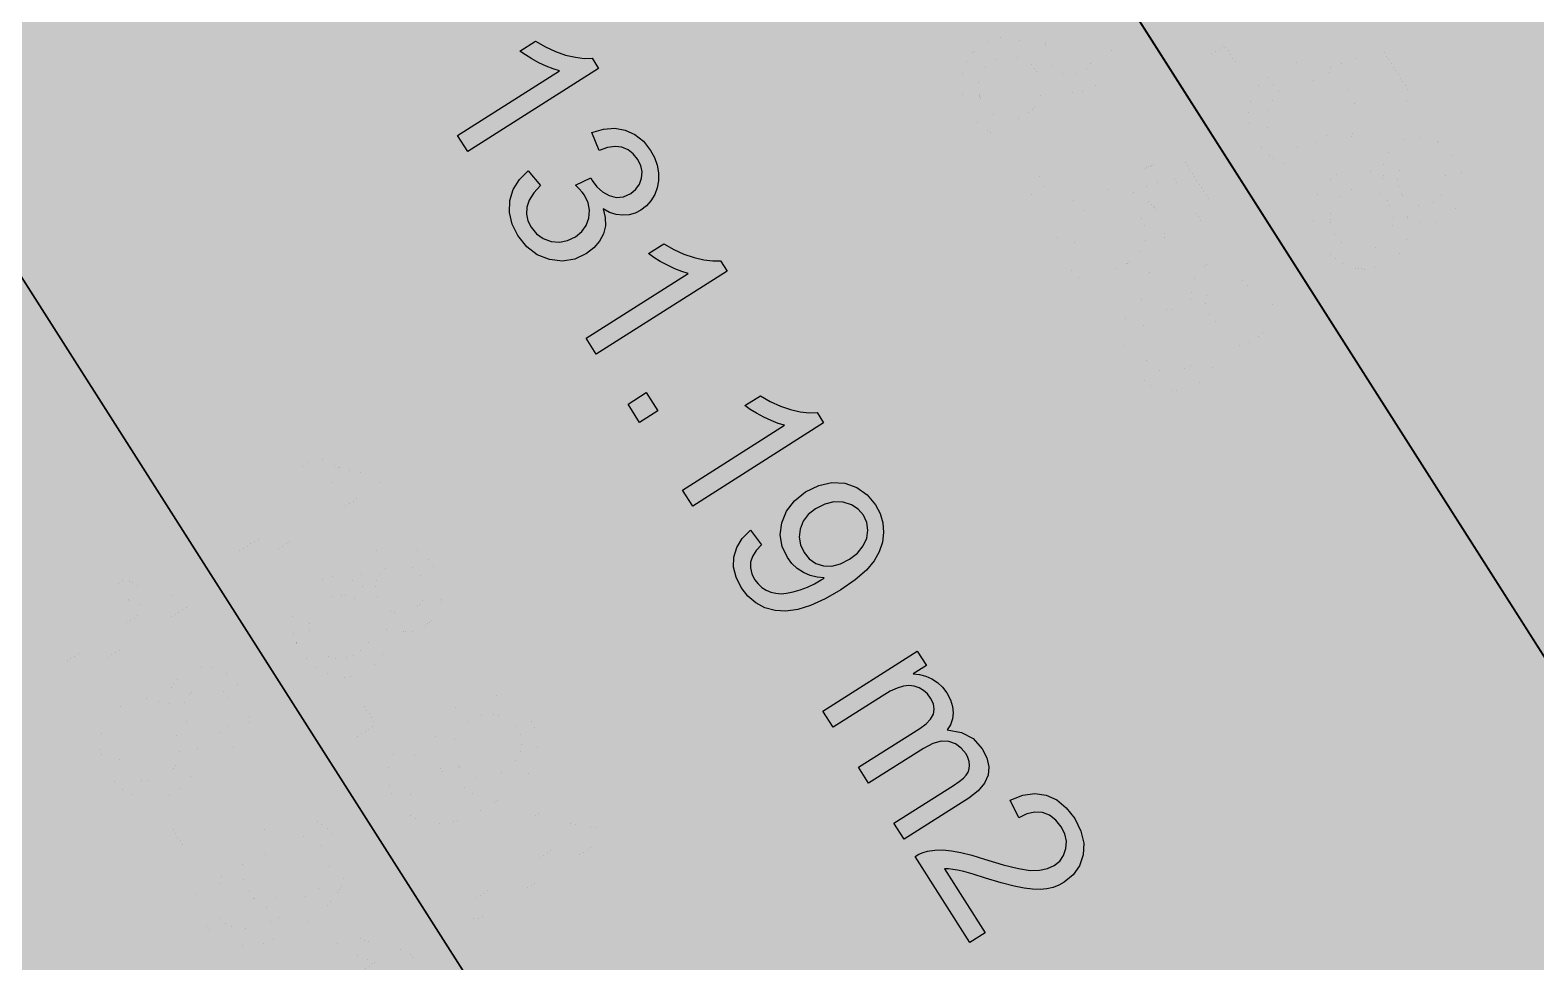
# Model space of a CAD drawing. Extents: x -5280327 to 29700, y -3925683 to 5564800.
# Drawn here: x 19297.6 to 19679.6, y 4266.9 to 4503.2 of the extents above; entities that cross this region are included whole.
import ezdxf

# ---------------------------------------------------------------- set-up
doc = ezdxf.new("R2010")
doc.units = 0
doc.linetypes.add('6', pattern=[2640.874023, 1320.437012, -1320.437012])
doc.layers.get('0').update_dxf_attribs({"linetype": 'CONTINUOUS'})
doc.layers.add('31_PREDIOS_TOTAL', color=7, linetype='CONTINUOUS')
doc.layers.add('LOTES', color=7, linetype='CONTINUOUS')

msp = doc.modelspace()

# ---------------------------------------------------------------- linework, layer by layer
at = {"color": 7, "linetype": '6', "const_width": 10343.08}
msp.add_lwpolyline([(0, 29405.62), (24528.32, 0)], dxfattribs=at)
msp.add_lwpolyline([(0, 29405.62), (24528.32, 0)], dxfattribs=at)
at = {"layer": '31_PREDIOS_TOTAL', "color": 7, "const_width": 0.00153}
for points in [[(19551.65, 4498.56), (19551.65, 4498.56), (19551.38, 4500.55), (19551.46, 4502.35), (19551.91, 4503.98)], [(19569.79, 4503.75), (19571.23, 4500.87), (19571.87, 4498.02), (19571.71, 4495.18), (19571.71, 4495.18), (19570.85, 4492.58), (19569.37, 4490.4), (19567.28, 4488.65), (19567.28, 4488.65), (19565.72, 4487.85), (19564.13, 4487.4), (19562.51, 4487.31), (19562.51, 4487.31), (19560.86, 4487.59), (19559.21, 4488.25), (19557.55, 4489.3), (19557.55, 4489.3), (19557.94, 4486.93), (19557.86, 4484.7), (19557.3, 4482.63), (19557.3, 4482.63), (19556.29, 4480.75), (19554.87, 4479.1), (19553.04, 4477.69), (19553.04, 4477.69), (19550.15, 4476.32), (19547.14, 4475.8), (19544.01, 4476.15), (19544.01, 4476.15), (19541, 4477.34), (19538.36, 4479.35), (19536.1, 4482.2), (19536.1, 4482.2), (19534.48, 4485.45), (19533.77, 4488.7), (19533.97, 4491.93), (19533.97, 4491.93), (19535, 4494.93), (19536.78, 4497.46), (19539.29, 4499.53), (19539.29, 4499.53), (19541.44, 4500.64), (19543.58, 4501.24), (19545.73, 4501.33), (19545.73, 4501.33), (19547.81, 4500.91), (19549.79, 4499.99), (19551.65, 4498.56)], [(19558.01, 4503.75), (19556.65, 4502.65), (19555.69, 4501.33), (19555.14, 4499.8), (19555.14, 4499.8), (19555.02, 4498.17), (19555.35, 4496.55), (19556.15, 4494.93), (19556.15, 4494.93), (19557.25, 4493.57), (19558.56, 4492.6), (19560.07, 4492.03), (19560.07, 4492.03), (19561.66, 4491.87), (19563.18, 4492.14), (19564.64, 4492.83), (19564.64, 4492.83), (19565.94, 4493.9), (19566.87, 4495.21), (19567.41, 4496.77), (19567.41, 4496.77), (19567.55, 4498.42), (19567.24, 4500.02), (19566.49, 4501.58), (19566.49, 4501.58), (19565.39, 4502.93), (19564.08, 4503.9)], [(19611.45, 4491.32), (19614.52, 4487.29), (19614.52, 4487.29), (19612.91, 4485.62), (19611.82, 4483.9), (19611.24, 4482.11), (19611.24, 4482.11), (19611.16, 4480.33), (19611.52, 4478.61), (19612.33, 4476.96), (19612.33, 4476.96), (19613.75, 4475.26), (19615.54, 4474.08), (19617.69, 4473.4), (19617.69, 4473.4), (19620.04, 4473.32), (19622.42, 4473.88), (19624.84, 4475.11), (19624.84, 4475.11), (19626.85, 4476.69), (19628.27, 4478.51), (19629.08, 4480.54), (19629.08, 4480.54), (19629.28, 4482.69), (19628.86, 4484.81), (19627.83, 4486.92), (19627.83, 4486.92), (19626.93, 4488.13), (19625.88, 4489.12), (19624.69, 4489.9), (19624.69, 4489.9), (19623.41, 4490.46), (19622.12, 4490.79), (19620.8, 4490.9), (19618.87, 4495.03), (19637.88, 4502.63), (19648.34, 4486.2), (19644.46, 4483.74), (19636.07, 4496.92), (19626.06, 4493.05), (19626.06, 4493.05), (19628.49, 4491.76), (19630.51, 4490.12), (19632.1, 4488.12), (19632.1, 4488.12), (19633.51, 4485.18), (19634.06, 4482.11), (19633.76, 4478.91), (19633.76, 4478.91), (19632.62, 4475.87), (19630.68, 4473.24), (19627.94, 4471.03), (19627.94, 4471.03), (19624.9, 4469.51), (19621.76, 4468.73), (19618.53, 4468.71), (19618.53, 4468.71), (19614.78, 4469.67), (19611.61, 4471.71), (19608.99, 4474.83), (19608.99, 4474.83), (19607.48, 4477.83), (19606.75, 4480.82), (19606.83, 4483.8), (19606.83, 4483.8), (19607.66, 4486.61), (19609.2, 4489.12), (19611.45, 4491.32)], [(19541.92, 4495.34), (19540.83, 4494.52), (19539.89, 4493.54), (19539.09, 4492.38), (19539.09, 4492.38), (19538.49, 4491.11), (19538.17, 4489.76), (19538.13, 4488.34), (19538.13, 4488.34), (19538.34, 4486.91), (19538.79, 4485.56), (19539.47, 4484.28), (19539.47, 4484.28), (19540.84, 4482.58), (19542.48, 4481.38), (19544.39, 4480.67), (19544.39, 4480.67), (19546.42, 4480.48), (19548.41, 4480.86), (19550.35, 4481.8), (19550.35, 4481.8), (19552.05, 4483.19), (19553.26, 4484.87), (19553.96, 4486.84), (19553.96, 4486.84), (19554.12, 4488.92), (19553.73, 4490.96), (19552.77, 4492.94), (19552.77, 4492.94), (19551.41, 4494.6), (19549.77, 4495.78), (19547.85, 4496.47), (19547.85, 4496.47), (19545.82, 4496.65), (19543.84, 4496.27), (19541.92, 4495.34)], [(19596.08, 4496.35), (19600.7, 4499.29), (19603.64, 4494.67), (19599.02, 4491.73), (19596.08, 4496.35)], [(19641.03, 4465.3), (19641.03, 4465.3), (19640.75, 4467.29), (19640.84, 4469.09), (19641.28, 4470.72), (19641.28, 4470.72), (19642.07, 4472.17), (19643.18, 4473.45), (19644.61, 4474.55), (19644.61, 4474.55), (19647.07, 4475.71), (19649.64, 4476.14), (19652.32, 4475.82), (19652.32, 4475.82), (19654.91, 4474.77), (19657.19, 4472.99), (19659.17, 4470.49), (19659.17, 4470.49), (19660.61, 4467.61), (19661.25, 4464.76), (19661.09, 4461.92), (19661.09, 4461.92), (19660.23, 4459.32), (19658.75, 4457.14), (19656.65, 4455.39), (19656.65, 4455.39), (19655.1, 4454.59), (19653.51, 4454.15), (19651.88, 4454.05), (19651.88, 4454.05), (19650.24, 4454.33), (19648.58, 4454.99), (19646.93, 4456.04), (19646.93, 4456.04), (19647.32, 4453.67), (19647.24, 4451.44), (19646.68, 4449.37), (19646.68, 4449.37), (19645.67, 4447.49), (19644.25, 4445.84), (19642.41, 4444.43), (19642.41, 4444.43), (19639.53, 4443.06), (19636.52, 4442.54), (19633.38, 4442.89), (19633.38, 4442.89), (19630.38, 4444.08), (19627.74, 4446.09), (19625.48, 4448.94), (19625.48, 4448.94), (19623.86, 4452.19), (19623.15, 4455.44), (19623.35, 4458.67), (19623.35, 4458.67), (19624.38, 4461.67), (19626.15, 4464.2), (19628.67, 4466.27), (19628.67, 4466.27), (19630.81, 4467.38), (19632.96, 4467.98), (19635.1, 4468.07), (19635.1, 4468.07), (19637.19, 4467.65), (19639.17, 4466.73), (19641.03, 4465.3)], [(19562.92, 4460.42), (19566, 4456.39), (19566, 4456.39), (19564.39, 4454.72), (19563.29, 4453), (19562.72, 4451.21), (19562.72, 4451.21), (19562.63, 4449.43), (19562.99, 4447.71), (19563.8, 4446.06), (19563.8, 4446.06), (19565.23, 4444.36), (19567.02, 4443.18), (19569.17, 4442.51), (19569.17, 4442.51), (19571.52, 4442.42), (19573.9, 4442.99), (19576.32, 4444.21), (19576.32, 4444.21), (19578.33, 4445.8), (19579.74, 4447.61), (19580.55, 4449.65), (19580.55, 4449.65), (19580.75, 4451.79), (19580.34, 4453.92), (19579.31, 4456.03), (19579.31, 4456.03), (19578.4, 4457.23), (19577.36, 4458.22), (19576.16, 4459), (19576.16, 4459), (19574.89, 4459.56), (19573.59, 4459.89), (19572.28, 4460.01), (19570.35, 4464.13), (19589.35, 4471.74), (19599.81, 4455.31), (19595.94, 4452.84), (19587.54, 4466.02), (19577.53, 4462.15), (19577.53, 4462.15), (19579.97, 4460.87), (19581.98, 4459.23), (19583.58, 4457.23), (19583.58, 4457.23), (19584.99, 4454.28), (19585.54, 4451.21), (19585.23, 4448.02), (19585.23, 4448.02), (19584.1, 4444.97), (19582.16, 4442.34), (19579.42, 4440.13), (19579.42, 4440.13), (19576.38, 4438.61), (19573.24, 4437.83), (19570, 4437.81), (19570, 4437.81), (19566.26, 4438.77), (19563.08, 4440.81), (19560.47, 4443.93), (19560.47, 4443.93), (19558.95, 4446.93), (19558.23, 4449.92), (19558.31, 4452.9), (19558.31, 4452.9), (19559.13, 4455.72), (19560.67, 4458.22), (19562.92, 4460.42)], [(19647.39, 4470.49), (19646.03, 4469.39), (19645.07, 4468.07), (19644.52, 4466.54), (19644.52, 4466.54), (19644.4, 4464.91), (19644.73, 4463.29), (19645.53, 4461.67), (19645.53, 4461.67), (19646.63, 4460.31), (19647.93, 4459.34), (19649.45, 4458.77), (19649.45, 4458.77), (19651.04, 4458.61), (19652.56, 4458.88), (19654.02, 4459.58), (19654.02, 4459.58), (19655.32, 4460.64), (19656.24, 4461.95), (19656.79, 4463.51), (19656.79, 4463.51), (19656.93, 4465.16), (19656.62, 4466.76), (19655.86, 4468.32), (19655.86, 4468.32), (19654.77, 4469.67), (19653.46, 4470.64), (19651.92, 4471.23), (19651.92, 4471.23), (19650.32, 4471.4), (19648.81, 4471.16), (19647.39, 4470.49)], [(19547.56, 4465.45), (19552.18, 4468.39), (19555.12, 4463.78), (19550.5, 4460.83), (19547.56, 4465.45)], [(19631.3, 4462.08), (19630.21, 4461.26), (19629.27, 4460.28), (19628.46, 4459.12), (19628.46, 4459.12), (19627.87, 4457.85), (19627.55, 4456.5), (19627.51, 4455.08), (19627.51, 4455.08), (19627.72, 4453.65), (19628.16, 4452.3), (19628.84, 4451.02), (19628.84, 4451.02), (19630.21, 4449.32), (19631.85, 4448.12), (19633.77, 4447.41), (19633.77, 4447.41), (19635.8, 4447.22), (19637.78, 4447.6), (19639.73, 4448.54), (19639.73, 4448.54), (19641.43, 4449.93), (19642.63, 4451.61), (19643.33, 4453.58), (19643.33, 4453.58), (19643.5, 4455.66), (19643.1, 4457.7), (19642.14, 4459.68), (19642.14, 4459.68), (19640.79, 4461.34), (19639.15, 4462.52), (19637.23, 4463.22), (19637.23, 4463.22), (19635.2, 4463.39), (19633.22, 4463.01), (19631.3, 4462.08)], [(19592.51, 4434.4), (19592.51, 4434.4), (19592.23, 4436.39), (19592.32, 4438.2), (19592.76, 4439.82), (19592.76, 4439.82), (19593.55, 4441.28), (19594.66, 4442.55), (19596.09, 4443.65), (19596.09, 4443.65), (19598.55, 4444.81), (19601.12, 4445.24), (19603.8, 4444.92), (19603.8, 4444.92), (19606.38, 4443.87), (19608.67, 4442.1), (19610.65, 4439.59), (19610.65, 4439.59), (19612.08, 4436.72), (19612.72, 4433.86), (19612.57, 4431.03), (19612.57, 4431.03), (19611.7, 4428.42), (19610.22, 4426.24), (19608.13, 4424.49), (19608.13, 4424.49), (19606.58, 4423.69), (19604.99, 4423.25), (19603.36, 4423.15), (19603.36, 4423.15), (19601.71, 4423.43), (19600.06, 4424.09), (19598.4, 4425.14), (19598.4, 4425.14), (19598.8, 4422.77), (19598.71, 4420.55), (19598.15, 4418.47), (19598.15, 4418.47), (19597.15, 4416.59), (19595.73, 4414.94), (19593.89, 4413.53), (19593.89, 4413.53), (19591, 4412.16), (19587.99, 4411.65), (19584.86, 4411.99), (19584.86, 4411.99), (19581.85, 4413.18), (19579.22, 4415.2), (19576.95, 4418.04), (19576.95, 4418.04), (19575.33, 4421.3), (19574.62, 4424.54), (19574.83, 4427.77), (19574.83, 4427.77), (19575.86, 4430.77), (19577.63, 4433.3), (19580.14, 4435.37), (19580.14, 4435.37), (19582.29, 4436.48), (19584.43, 4437.08), (19586.58, 4437.17), (19586.58, 4437.17), (19588.67, 4436.75), (19590.64, 4435.83), (19592.51, 4434.4)], [(19598.86, 4439.59), (19597.5, 4438.49), (19596.55, 4437.17), (19595.99, 4435.64), (19595.99, 4435.64), (19595.87, 4434.01), (19596.21, 4432.39), (19597, 4430.78), (19597, 4430.78), (19598.1, 4429.41), (19599.41, 4428.44), (19600.92, 4427.87), (19600.92, 4427.87), (19602.51, 4427.71), (19604.04, 4427.98), (19605.5, 4428.68), (19605.5, 4428.68), (19606.8, 4429.75), (19607.72, 4431.06), (19608.26, 4432.61), (19608.26, 4432.61), (19608.4, 4434.26), (19608.09, 4435.87), (19607.34, 4437.42), (19607.34, 4437.42), (19606.24, 4438.78), (19604.93, 4439.74), (19603.4, 4440.33), (19603.4, 4440.33), (19601.8, 4440.51), (19600.29, 4440.26), (19598.86, 4439.59)], [(19582.77, 4431.19), (19581.69, 4430.37), (19580.74, 4429.38), (19579.94, 4428.22), (19579.94, 4428.22), (19579.35, 4426.95), (19579.03, 4425.6), (19578.98, 4424.18), (19578.98, 4424.18), (19579.2, 4422.76), (19579.64, 4421.4), (19580.32, 4420.12), (19580.32, 4420.12), (19581.69, 4418.43), (19583.33, 4417.22), (19585.24, 4416.51), (19585.24, 4416.51), (19587.27, 4416.33), (19589.26, 4416.7), (19591.2, 4417.65), (19591.2, 4417.65), (19592.91, 4419.03), (19594.11, 4420.71), (19594.81, 4422.68), (19594.81, 4422.68), (19594.98, 4424.77), (19594.58, 4426.8), (19593.62, 4428.78), (19593.62, 4428.78), (19592.26, 4430.44), (19590.62, 4431.62), (19588.7, 4432.32), (19588.7, 4432.32), (19586.67, 4432.49), (19584.69, 4432.11), (19582.77, 4431.19)], [(19353.39, 4367.06), (19350.8, 4371.12), (19376.65, 4387.57), (19376.65, 4387.57), (19375.03, 4388.06), (19373.29, 4388.75), (19371.41, 4389.64), (19371.41, 4389.64), (19369.58, 4390.62), (19367.98, 4391.6), (19366.6, 4392.57), (19370.52, 4395.07), (19370.52, 4395.07), (19373.04, 4393.62), (19375.6, 4392.46), (19378.18, 4391.59), (19378.18, 4391.59), (19380.66, 4391.01), (19382.9, 4390.75), (19384.89, 4390.8), (19386.56, 4388.18), (19353.39, 4367.06)], [(19381.89, 4361.84), (19381.89, 4361.84), (19381.62, 4363.82), (19381.7, 4365.63), (19382.15, 4367.26), (19382.15, 4367.26), (19382.93, 4368.71), (19384.04, 4369.98), (19385.47, 4371.08), (19385.47, 4371.08), (19387.93, 4372.25), (19390.5, 4372.67), (19393.19, 4372.35), (19393.19, 4372.35), (19395.77, 4371.3), (19398.05, 4369.53), (19400.03, 4367.02), (19400.03, 4367.02), (19401.47, 4364.15), (19402.11, 4361.29), (19401.95, 4358.46), (19401.95, 4358.46), (19401.09, 4355.85), (19399.61, 4353.67), (19397.52, 4351.93), (19397.52, 4351.93), (19395.96, 4351.13), (19394.37, 4350.68), (19392.75, 4350.58), (19392.75, 4350.58), (19391.1, 4350.86), (19389.45, 4351.52), (19387.79, 4352.57), (19387.79, 4352.57), (19388.18, 4350.2), (19388.1, 4347.98), (19387.54, 4345.91), (19387.54, 4345.91), (19386.53, 4344.03), (19385.11, 4342.38), (19383.28, 4340.96), (19383.28, 4340.96), (19380.39, 4339.59), (19377.38, 4339.08), (19374.25, 4339.42), (19374.25, 4339.42), (19371.24, 4340.61), (19368.6, 4342.63), (19366.34, 4345.47), (19366.34, 4345.47), (19364.72, 4348.73), (19364.01, 4351.97), (19364.22, 4355.2), (19364.22, 4355.2), (19365.24, 4358.2), (19367.02, 4360.73), (19369.53, 4362.8), (19369.53, 4362.8), (19371.68, 4363.91), (19373.82, 4364.51), (19375.97, 4364.6), (19375.97, 4364.6), (19378.05, 4364.18), (19380.03, 4363.26), (19381.89, 4361.84)], [(19388.25, 4367.02), (19386.89, 4365.92), (19385.93, 4364.61), (19385.38, 4363.08), (19385.38, 4363.08), (19385.26, 4361.44), (19385.6, 4359.82), (19386.39, 4358.21), (19386.39, 4358.21), (19387.49, 4356.84), (19388.8, 4355.88), (19390.31, 4355.3), (19390.31, 4355.3), (19391.9, 4355.15), (19393.42, 4355.41), (19394.88, 4356.11), (19394.88, 4356.11), (19396.18, 4357.18), (19397.11, 4358.49), (19397.65, 4360.04), (19397.65, 4360.04), (19397.79, 4361.69), (19397.48, 4363.3), (19396.73, 4364.85), (19396.73, 4364.85), (19395.63, 4366.21), (19394.32, 4367.18), (19392.79, 4367.76), (19392.79, 4367.76), (19391.19, 4367.94), (19389.68, 4367.69), (19388.25, 4367.02)], [(19304.68, 4336.05), (19302.1, 4340.1), (19327.95, 4356.56), (19327.95, 4356.56), (19326.33, 4357.05), (19324.58, 4357.73), (19322.71, 4358.62), (19322.71, 4358.62), (19320.88, 4359.61), (19319.27, 4360.59), (19317.89, 4361.56), (19321.81, 4364.06), (19321.81, 4364.06), (19324.34, 4362.61), (19326.89, 4361.45), (19329.48, 4360.57), (19329.48, 4360.57), (19331.95, 4360), (19334.19, 4359.73), (19336.19, 4359.78), (19337.85, 4357.17), (19304.68, 4336.05)], [(19372.16, 4358.62), (19371.08, 4357.8), (19370.13, 4356.81), (19369.33, 4355.66), (19369.33, 4355.66), (19368.73, 4354.38), (19368.41, 4353.03), (19368.37, 4351.61), (19368.37, 4351.61), (19368.58, 4350.19), (19369.03, 4348.83), (19369.71, 4347.55), (19369.71, 4347.55), (19371.08, 4345.86), (19372.72, 4344.66), (19374.63, 4343.94), (19374.63, 4343.94), (19376.66, 4343.76), (19378.65, 4344.13), (19380.59, 4345.08), (19380.59, 4345.08), (19382.29, 4346.47), (19383.5, 4348.14), (19384.2, 4350.11), (19384.2, 4350.11), (19384.36, 4352.2), (19383.97, 4354.23), (19383.01, 4356.21), (19383.01, 4356.21), (19381.65, 4357.88), (19380.01, 4359.05), (19378.09, 4359.75), (19378.09, 4359.75), (19376.06, 4359.92), (19374.08, 4359.55), (19372.16, 4358.62)], [(19333.19, 4330.82), (19333.19, 4330.82), (19332.91, 4332.81), (19333, 4334.61), (19333.44, 4336.24), (19333.44, 4336.24), (19334.23, 4337.69), (19335.34, 4338.97), (19336.77, 4340.07), (19336.77, 4340.07), (19339.23, 4341.23), (19341.8, 4341.65), (19344.48, 4341.34), (19344.48, 4341.34), (19347.07, 4340.29), (19349.35, 4338.51), (19351.33, 4336.01), (19351.33, 4336.01), (19352.76, 4333.13), (19353.41, 4330.28), (19353.25, 4327.44), (19353.25, 4327.44), (19352.38, 4324.84), (19350.9, 4322.66), (19348.81, 4320.91), (19348.81, 4320.91), (19347.26, 4320.11), (19345.67, 4319.66), (19344.04, 4319.57), (19344.04, 4319.57), (19342.39, 4319.85), (19340.74, 4320.51), (19339.08, 4321.56), (19339.08, 4321.56), (19339.48, 4319.19), (19339.39, 4316.96), (19338.83, 4314.89), (19338.83, 4314.89), (19337.83, 4313.01), (19336.41, 4311.36), (19334.57, 4309.95), (19334.57, 4309.95), (19331.68, 4308.58), (19328.68, 4308.06), (19325.54, 4308.41), (19325.54, 4308.41), (19322.53, 4309.6), (19319.9, 4311.61), (19317.63, 4314.46), (19317.63, 4314.46), (19316.01, 4317.71), (19315.31, 4320.96), (19315.51, 4324.19), (19315.51, 4324.19), (19316.54, 4327.19), (19318.31, 4329.72), (19320.82, 4331.79), (19320.82, 4331.79), (19322.97, 4332.9), (19325.12, 4333.5), (19327.26, 4333.59), (19327.26, 4333.59), (19329.35, 4333.17), (19331.32, 4332.25), (19333.19, 4330.82)], [(19339.54, 4336.01), (19338.18, 4334.91), (19337.23, 4333.59), (19336.67, 4332.06), (19336.67, 4332.06), (19336.55, 4330.43), (19336.89, 4328.81), (19337.68, 4327.19), (19337.68, 4327.19), (19338.78, 4325.83), (19340.09, 4324.86), (19341.61, 4324.29), (19341.61, 4324.29), (19343.19, 4324.13), (19344.72, 4324.4), (19346.18, 4325.09), (19346.18, 4325.09), (19347.48, 4326.16), (19348.4, 4327.47), (19348.95, 4329.03), (19348.95, 4329.03), (19349.08, 4330.68), (19348.77, 4332.28), (19348.02, 4333.84), (19348.02, 4333.84), (19346.93, 4335.19), (19345.61, 4336.16), (19344.08, 4336.74), (19344.08, 4336.74), (19342.48, 4336.92), (19340.97, 4336.68), (19339.54, 4336.01)], [(19392.54, 4322.44), (19395.38, 4318.77), (19395.38, 4318.77), (19393.99, 4317.28), (19393.06, 4315.8), (19392.6, 4314.34), (19392.6, 4314.34), (19392.56, 4312.88), (19392.91, 4311.42), (19393.64, 4309.96), (19393.64, 4309.96), (19394.5, 4308.83), (19395.48, 4307.92), (19396.58, 4307.23), (19396.58, 4307.23), (19397.78, 4306.75), (19399.03, 4306.47), (19400.34, 4306.38), (19400.34, 4306.38), (19401.77, 4306.49), (19403.38, 4306.8), (19405.17, 4307.33), (19405.17, 4307.33), (19407.02, 4308.03), (19408.8, 4308.88), (19410.51, 4309.88), (19410.51, 4309.88), (19410.72, 4310.01), (19410.99, 4310.19), (19411.31, 4310.41), (19411.31, 4310.41), (19409.52, 4310.55), (19407.77, 4310.99), (19406.05, 4311.74), (19406.05, 4311.74), (19404.46, 4312.75), (19403.09, 4314.02), (19401.94, 4315.53), (19401.94, 4315.53), (19400.62, 4318.34), (19400.14, 4321.28), (19400.49, 4324.37), (19400.49, 4324.37), (19401.68, 4327.34), (19403.69, 4329.95), (19406.53, 4332.2), (19406.53, 4332.2), (19409.87, 4333.87), (19413.2, 4334.59), (19416.51, 4334.39), (19416.51, 4334.39), (19419.57, 4333.33), (19422.17, 4331.51), (19424.3, 4328.91), (19424.3, 4328.91), (19425.43, 4326.7), (19426.11, 4324.37), (19426.32, 4321.92), (19426.32, 4321.92), (19426.04, 4319.44), (19425.25, 4317.04), (19423.95, 4314.71), (19423.95, 4314.71), (19421.98, 4312.37), (19419.18, 4309.94), (19415.54, 4307.41), (19415.54, 4307.41), (19411.51, 4305.05), (19407.85, 4303.37), (19404.58, 4302.36), (19404.58, 4302.36), (19401.6, 4301.96), (19398.83, 4302.11), (19396.26, 4302.81), (19396.26, 4302.81), (19393.95, 4304.03), (19391.95, 4305.74), (19390.25, 4307.93), (19390.25, 4307.93), (19388.94, 4310.51), (19388.32, 4313.08), (19388.37, 4315.63), (19388.37, 4315.63), (19389.09, 4318.09), (19390.48, 4320.36), (19392.54, 4322.44)], [(19323.45, 4327.6), (19322.37, 4326.78), (19321.42, 4325.8), (19320.62, 4324.64), (19320.62, 4324.64), (19320.03, 4323.37), (19319.71, 4322.02), (19319.66, 4320.6), (19319.66, 4320.6), (19319.88, 4319.17), (19320.32, 4317.82), (19321, 4316.54), (19321, 4316.54), (19322.37, 4314.84), (19324.01, 4313.64), (19325.93, 4312.93), (19325.93, 4312.93), (19327.95, 4312.74), (19329.94, 4313.12), (19331.89, 4314.06), (19331.89, 4314.06), (19333.59, 4315.45), (19334.79, 4317.13), (19335.49, 4319.1), (19335.49, 4319.1), (19335.66, 4321.18), (19335.26, 4323.22), (19334.3, 4325.2), (19334.3, 4325.2), (19332.94, 4326.86), (19331.3, 4328.04), (19329.38, 4328.73), (19329.38, 4328.73), (19327.35, 4328.91), (19325.38, 4328.53), (19323.45, 4327.6)], [(19377.8, 4328.73), (19382.42, 4331.67), (19385.36, 4327.05), (19380.74, 4324.11), (19377.8, 4328.73)], [(19417.69, 4315.11), (19419.73, 4316.7), (19421.18, 4318.5), (19422.05, 4320.5), (19422.05, 4320.5), (19422.35, 4322.55), (19422.08, 4324.48), (19421.26, 4326.28), (19421.26, 4326.28), (19419.91, 4327.85), (19418.18, 4328.95), (19416.05, 4329.58), (19416.05, 4329.58), (19413.72, 4329.67), (19411.39, 4329.12), (19409.05, 4327.95), (19409.05, 4327.95), (19407.21, 4326.48), (19405.91, 4324.76), (19405.13, 4322.78), (19405.13, 4322.78), (19404.91, 4320.71), (19405.25, 4318.73), (19406.15, 4316.82), (19406.15, 4316.82), (19407.5, 4315.2), (19409.14, 4314.07), (19411.07, 4313.45), (19411.07, 4313.45), (19413.2, 4313.38), (19415.41, 4313.94), (19417.69, 4315.11)], [(19343.83, 4291.42), (19346.67, 4287.75), (19346.67, 4287.75), (19345.28, 4286.26), (19344.36, 4284.79), (19343.89, 4283.32), (19343.89, 4283.32), (19343.85, 4281.86), (19344.2, 4280.41), (19344.93, 4278.95), (19344.93, 4278.95), (19345.79, 4277.81), (19346.77, 4276.9), (19347.88, 4276.21), (19347.88, 4276.21), (19349.07, 4275.74), (19350.33, 4275.45), (19351.64, 4275.36), (19351.64, 4275.36), (19353.06, 4275.47), (19354.67, 4275.79), (19356.46, 4276.31), (19356.46, 4276.31), (19358.31, 4277.01), (19360.09, 4277.86), (19361.81, 4278.86), (19361.81, 4278.86), (19362.02, 4279), (19362.28, 4279.18), (19362.6, 4279.4), (19362.6, 4279.4), (19360.81, 4279.54), (19359.06, 4279.98), (19357.34, 4280.72), (19357.34, 4280.72), (19355.75, 4281.74), (19354.38, 4283), (19353.23, 4284.52), (19353.23, 4284.52), (19351.91, 4287.32), (19351.43, 4290.27), (19351.79, 4293.35), (19351.79, 4293.35), (19352.98, 4296.33), (19354.99, 4298.94), (19357.82, 4301.19), (19357.82, 4301.19), (19361.16, 4302.85), (19364.49, 4303.58), (19367.8, 4303.37), (19367.8, 4303.37), (19370.87, 4302.32), (19373.46, 4300.49), (19375.59, 4297.9), (19375.59, 4297.9), (19376.73, 4295.69), (19377.4, 4293.36), (19377.61, 4290.9), (19377.61, 4290.9), (19377.33, 4288.42), (19376.54, 4286.02), (19375.25, 4283.7), (19375.25, 4283.7), (19373.28, 4281.36), (19370.47, 4278.92), (19366.83, 4276.39), (19366.83, 4276.39), (19362.8, 4274.04), (19359.15, 4272.36), (19355.87, 4271.34), (19355.87, 4271.34), (19352.89, 4270.94), (19350.12, 4271.09), (19347.56, 4271.8), (19347.56, 4271.8), (19345.25, 4273.02), (19343.24, 4274.72), (19341.54, 4276.91), (19341.54, 4276.91), (19340.24, 4279.49), (19339.61, 4282.06), (19339.66, 4284.62), (19339.66, 4284.62), (19340.39, 4287.07), (19341.78, 4289.34), (19343.83, 4291.42)], [(19410.58, 4277.23), (19408, 4281.29), (19433.85, 4297.75), (19433.85, 4297.75), (19432.23, 4298.23), (19430.48, 4298.92), (19428.61, 4299.81), (19428.61, 4299.81), (19426.78, 4300.8), (19425.17, 4301.78), (19423.79, 4302.75), (19427.71, 4305.25), (19427.71, 4305.25), (19430.24, 4303.8), (19432.79, 4302.64), (19435.38, 4301.76), (19435.38, 4301.76), (19437.86, 4301.19), (19440.09, 4300.92), (19442.09, 4300.97), (19443.76, 4298.36), (19410.58, 4277.23)], [(19329.09, 4297.71), (19333.71, 4300.65), (19336.65, 4296.03), (19332.03, 4293.09), (19329.09, 4297.71)], [(19368.99, 4284.1), (19371.02, 4285.69), (19372.48, 4287.48), (19373.35, 4289.49), (19373.35, 4289.49), (19373.64, 4291.54), (19373.38, 4293.46), (19372.55, 4295.27), (19372.55, 4295.27), (19371.21, 4296.84), (19369.47, 4297.94), (19367.34, 4298.57), (19367.34, 4298.57), (19365.02, 4298.65), (19362.68, 4298.11), (19360.34, 4296.93), (19360.34, 4296.93), (19358.5, 4295.46), (19357.2, 4293.74), (19356.43, 4291.76), (19356.43, 4291.76), (19356.2, 4289.7), (19356.54, 4287.71), (19357.45, 4285.81), (19357.45, 4285.81), (19358.79, 4284.18), (19360.43, 4283.06), (19362.37, 4282.43), (19362.37, 4282.43), (19364.49, 4282.37), (19366.7, 4282.92), (19368.99, 4284.1)], [(19361.88, 4246.22), (19359.29, 4250.28), (19385.14, 4266.74), (19385.14, 4266.74), (19383.52, 4267.22), (19381.78, 4267.91), (19379.9, 4268.8), (19379.9, 4268.8), (19378.07, 4269.79), (19376.47, 4270.76), (19375.09, 4271.73), (19379.01, 4274.23), (19379.01, 4274.23), (19381.53, 4272.78), (19384.09, 4271.62), (19386.67, 4270.75), (19386.67, 4270.75), (19389.15, 4270.17), (19391.39, 4269.91), (19393.38, 4269.96), (19395.05, 4267.34), (19361.88, 4246.22)]]:
    msp.add_lwpolyline(points, dxfattribs=at)
at = {"layer": '31_PREDIOS_TOTAL', "color": 7}
for points in [[(19408.63, 4472.4, 33030.86), (19406.05, 4476.46, 33030.86), (19431.92, 4492.88, 33030.86), (19431.92, 4492.88, 33030.86), (19430.31, 4493.37, 33030.86), (19428.56, 4494.06, 33030.86), (19426.69, 4494.95, 33030.86), (19426.69, 4494.95, 33030.86), (19424.86, 4495.94, 33030.86), (19423.25, 4496.92, 33030.86), (19421.87, 4497.89, 33030.86), (19425.8, 4500.38, 33030.86), (19425.8, 4500.38, 33030.86), (19428.32, 4498.93, 33030.86), (19430.88, 4497.77, 33030.86), (19433.46, 4496.89, 33030.86), (19433.46, 4496.89, 33030.86), (19435.94, 4496.31, 33030.86), (19438.17, 4496.04, 33030.86), (19440.17, 4496.09, 33030.86), (19441.83, 4493.47, 33030.86), (19408.63, 4472.4, 33030.86)], [(19423.97, 4467.52, 33030.86), (19427.09, 4463.8, 33030.86), (19427.09, 4463.8, 33030.86), (19425.37, 4461.9, 33030.86), (19424.22, 4460.06, 33030.86), (19423.63, 4458.26, 33030.86), (19423.63, 4458.26, 33030.86), (19423.55, 4456.53, 33030.86), (19423.9, 4454.84, 33030.86), (19424.7, 4453.2, 33030.86), (19424.7, 4453.2, 33030.86), (19426.07, 4451.53, 33030.86), (19427.76, 4450.34, 33030.86), (19429.76, 4449.63, 33030.86), (19429.76, 4449.63, 33030.86), (19431.88, 4449.44, 33030.86), (19433.94, 4449.82, 33030.86), (19435.93, 4450.77, 33030.86), (19435.93, 4450.77, 33030.86), (19437.56, 4452.09, 33030.86), (19438.71, 4453.68, 33030.86), (19439.38, 4455.53, 33030.86), (19439.38, 4455.53, 33030.86), (19439.55, 4457.5, 33030.86), (19439.17, 4459.43, 33030.86), (19438.25, 4461.33, 33030.86), (19438.25, 4461.33, 33030.86), (19437.67, 4462.12, 33030.86), (19436.92, 4462.98, 33030.86), (19435.98, 4463.9, 33030.86), (19439.83, 4465.72, 33030.86), (19439.83, 4465.72, 33030.86), (19439.97, 4465.45, 33030.86), (19440.09, 4465.22, 33030.86), (19440.2, 4465.03, 33030.86), (19440.2, 4465.03, 33030.86), (19441.41, 4463.46, 33030.86), (19442.85, 4462.19, 33030.86), (19444.52, 4461.22, 33030.86), (19444.52, 4461.22, 33030.86), (19446.31, 4460.75, 33030.86), (19448.14, 4460.94, 33030.86), (19450.01, 4461.8, 33030.86), (19450.01, 4461.8, 33030.86), (19451.3, 4462.86, 33030.86), (19452.22, 4464.14, 33030.86), (19452.75, 4465.66, 33030.86), (19452.75, 4465.66, 33030.86), (19452.86, 4467.28, 33030.86), (19452.52, 4468.89, 33030.86), (19451.74, 4470.49, 33030.86), (19451.74, 4470.49, 33030.86), (19450.62, 4471.87, 33030.86), (19449.29, 4472.88, 33030.86), (19447.74, 4473.49, 33030.86), (19447.74, 4473.49, 33030.86), (19446, 4473.68, 33030.86), (19444.08, 4473.42, 33030.86), (19441.99, 4472.69, 33030.86), (19440.13, 4477.2, 33030.86), (19440.13, 4477.2, 33030.86), (19443.1, 4478.1, 33030.86), (19445.92, 4478.31, 33030.86), (19448.61, 4477.84, 33030.86), (19448.61, 4477.84, 33030.86), (19451.06, 4476.73, 33030.86), (19453.2, 4475.01, 33030.86), (19455.02, 4472.7, 33030.86), (19455.02, 4472.7, 33030.86), (19456, 4470.86, 33030.86), (19456.67, 4468.95, 33030.86), (19457.02, 4466.98, 33030.86), (19457.02, 4466.98, 33030.86), (19457.04, 4465.02, 33030.86), (19456.72, 4463.19, 33030.86), (19456.06, 4461.48, 33030.86), (19456.06, 4461.48, 33030.86), (19455.12, 4459.94, 33030.86), (19453.96, 4458.64, 33030.86), (19452.57, 4457.57, 33030.86), (19452.57, 4457.57, 33030.86), (19451.1, 4456.81, 33030.86), (19449.55, 4456.37, 33030.86), (19447.93, 4456.24, 33030.86), (19447.93, 4456.24, 33030.86), (19446.28, 4456.44, 33030.86), (19444.62, 4456.98, 33030.86), (19442.97, 4457.87, 33030.86), (19442.97, 4457.87, 33030.86), (19443.51, 4455.67, 33030.86), (19443.54, 4453.56, 33030.86), (19443.06, 4451.53, 33030.86), (19443.06, 4451.53, 33030.86), (19442.09, 4449.65, 33030.86), (19440.66, 4447.98, 33030.86), (19438.76, 4446.52, 33030.86), (19438.76, 4446.52, 33030.86), (19435.79, 4445.13, 33030.86), (19432.68, 4444.63, 33030.86), (19429.41, 4445.02, 33030.86), (19429.41, 4445.02, 33030.86), (19426.28, 4446.25, 33030.86), (19423.59, 4448.27, 33030.86), (19421.33, 4451.09, 33030.86), (19421.33, 4451.09, 33030.86), (19419.88, 4454.01, 33030.86), (19419.21, 4456.97, 33030.86), (19419.33, 4459.97, 33030.86), (19419.33, 4459.97, 33030.86), (19420.19, 4462.82, 33030.86), (19421.74, 4465.33, 33030.86), (19423.97, 4467.52, 33030.86)], [(19441.24, 4421.02, 33030.86), (19438.67, 4425.08, 33030.86), (19464.54, 4441.5, 33030.86), (19464.54, 4441.5, 33030.86), (19462.92, 4441.98, 33030.86), (19461.18, 4442.67, 33030.86), (19459.3, 4443.57, 33030.86), (19459.3, 4443.57, 33030.86), (19457.47, 4444.56, 33030.86), (19455.87, 4445.54, 33030.86), (19454.49, 4446.51, 33030.86), (19458.41, 4449, 33030.86), (19458.41, 4449, 33030.86), (19460.94, 4447.55, 33030.86), (19463.49, 4446.39, 33030.86), (19466.07, 4445.51, 33030.86), (19466.07, 4445.51, 33030.86), (19468.55, 4444.93, 33030.86), (19470.79, 4444.66, 33030.86), (19472.79, 4444.71, 33030.86), (19474.45, 4442.09, 33030.86), (19441.24, 4421.02, 33030.86)], [(19449.29, 4408.34, 33030.86), (19453.91, 4411.27, 33030.86), (19456.85, 4406.65, 33030.86), (19452.23, 4403.71, 33030.86), (19449.29, 4408.34, 33030.86)], [(19465.7, 4382.49, 33030.86), (19463.12, 4386.55, 33030.86), (19488.99, 4402.97, 33030.86), (19488.99, 4402.97, 33030.86), (19487.37, 4403.46, 33030.86), (19485.63, 4404.15, 33030.86), (19483.75, 4405.04, 33030.86), (19483.75, 4405.04, 33030.86), (19481.93, 4406.03, 33030.86), (19480.32, 4407.01, 33030.86), (19478.94, 4407.99, 33030.86), (19482.87, 4410.48, 33030.86), (19482.87, 4410.48, 33030.86), (19485.39, 4409.03, 33030.86), (19487.94, 4407.86, 33030.86), (19490.53, 4406.98, 33030.86), (19490.53, 4406.98, 33030.86), (19493, 4406.41, 33030.86), (19495.24, 4406.14, 33030.86), (19497.24, 4406.18, 33030.86), (19498.9, 4403.57, 33030.86), (19465.7, 4382.49, 33030.86)], [(19480.33, 4376.34, 33030.86), (19483.17, 4372.66, 33030.86), (19483.17, 4372.66, 33030.86), (19481.78, 4371.17, 33030.86), (19480.85, 4369.7, 33030.86), (19480.38, 4368.23, 33030.86), (19480.38, 4368.23, 33030.86), (19480.34, 4366.78, 33030.86), (19480.68, 4365.32, 33030.86), (19481.42, 4363.86, 33030.86), (19481.42, 4363.86, 33030.86), (19482.27, 4362.72, 33030.86), (19483.25, 4361.81, 33030.86), (19484.36, 4361.12, 33030.86), (19484.36, 4361.12, 33030.86), (19485.55, 4360.64, 33030.86), (19486.8, 4360.36, 33030.86), (19488.11, 4360.26, 33030.86), (19488.11, 4360.26, 33030.86), (19489.54, 4360.37, 33030.86), (19491.15, 4360.69, 33030.86), (19492.94, 4361.21, 33030.86), (19492.94, 4361.21, 33030.86), (19494.79, 4361.91, 33030.86), (19496.57, 4362.75, 33030.86), (19498.29, 4363.75, 33030.86), (19498.29, 4363.75, 33030.86), (19498.5, 4363.89, 33030.86), (19498.76, 4364.06, 33030.86), (19499.09, 4364.29, 33030.86), (19499.09, 4364.29, 33030.86), (19497.3, 4364.43, 33030.86), (19495.54, 4364.87, 33030.86), (19493.83, 4365.62, 33030.86), (19493.83, 4365.62, 33030.86), (19492.24, 4366.64, 33030.86), (19490.87, 4367.9, 33030.86), (19489.72, 4369.42, 33030.86), (19489.72, 4369.42, 33030.86), (19488.4, 4372.23, 33030.86), (19487.93, 4375.17, 33030.86), (19488.29, 4378.26, 33030.86), (19488.29, 4378.26, 33030.86), (19489.48, 4381.23, 33030.86), (19491.5, 4383.84, 33030.86), (19494.33, 4386.08, 33030.86), (19494.33, 4386.08, 33030.86), (19497.68, 4387.74, 33030.86), (19501.01, 4388.47, 33030.86), (19504.32, 4388.25, 33030.86), (19504.32, 4388.25, 33030.86), (19507.38, 4387.19, 33030.86), (19509.98, 4385.36, 33030.86), (19512.1, 4382.77, 33030.86), (19512.1, 4382.77, 33030.86), (19513.23, 4380.56, 33030.86), (19513.9, 4378.22, 33030.86), (19514.11, 4375.77, 33030.86), (19514.11, 4375.77, 33030.86), (19513.83, 4373.29, 33030.86), (19513.03, 4370.89, 33030.86), (19511.73, 4368.57, 33030.86), (19511.73, 4368.57, 33030.86), (19509.76, 4366.23, 33030.86), (19506.95, 4363.8, 33030.86), (19503.31, 4361.27, 33030.86), (19503.31, 4361.27, 33030.86), (19499.27, 4358.93, 33030.86), (19495.62, 4357.25, 33030.86), (19492.34, 4356.24, 33030.86), (19492.34, 4356.24, 33030.86), (19489.36, 4355.85, 33030.86), (19486.59, 4356, 33030.86), (19484.03, 4356.71, 33030.86), (19484.03, 4356.71, 33030.86), (19481.72, 4357.93, 33030.86), (19479.72, 4359.64, 33030.86), (19478.02, 4361.83, 33030.86), (19478.02, 4361.83, 33030.86), (19476.72, 4364.41, 33030.86), (19476.09, 4366.98, 33030.86), (19476.15, 4369.54, 33030.86), (19476.15, 4369.54, 33030.86), (19476.88, 4371.99, 33030.86), (19478.27, 4374.26, 33030.86), (19480.33, 4376.34, 33030.86)], [(19505.48, 4368.98, 33030.86), (19507.52, 4370.56, 33030.86), (19508.97, 4372.36, 33030.86), (19509.84, 4374.36, 33030.86), (19509.84, 4374.36, 33030.86), (19510.14, 4376.41, 33030.86), (19509.88, 4378.33, 33030.86), (19509.05, 4380.14, 33030.86), (19509.05, 4380.14, 33030.86), (19507.71, 4381.71, 33030.86), (19505.98, 4382.81, 33030.86), (19503.85, 4383.45, 33030.86), (19503.85, 4383.45, 33030.86), (19501.52, 4383.54, 33030.86), (19499.19, 4383, 33030.86), (19496.85, 4381.82, 33030.86), (19496.85, 4381.82, 33030.86), (19495.01, 4380.36, 33030.86), (19493.7, 4378.64, 33030.86), (19492.93, 4376.66, 33030.86), (19492.93, 4376.66, 33030.86), (19492.7, 4374.59, 33030.86), (19493.04, 4372.61, 33030.86), (19493.94, 4370.7, 33030.86), (19493.94, 4370.7, 33030.86), (19495.28, 4369.07, 33030.86), (19496.92, 4367.95, 33030.86), (19498.85, 4367.32, 33030.86), (19498.85, 4367.32, 33030.86), (19500.98, 4367.25, 33030.86), (19503.19, 4367.81, 33030.86), (19505.48, 4368.98, 33030.86)], [(19498.73, 4330.45, 33030.86), (19522.68, 4345.66, 33030.86), (19524.99, 4342.03, 33030.86), (19521.63, 4339.89, 33030.86), (19521.63, 4339.89, 33030.86), (19523.25, 4339.76, 33030.86), (19524.83, 4339.36, 33030.86), (19526.36, 4338.69, 33030.86), (19526.36, 4338.69, 33030.86), (19527.78, 4337.76, 33030.86), (19529.04, 4336.57, 33030.86), (19530.14, 4335.11, 33030.86), (19530.14, 4335.11, 33030.86), (19531.07, 4333.36, 33030.86), (19531.63, 4331.67, 33030.86), (19531.8, 4330.04, 33030.86), (19531.8, 4330.04, 33030.86), (19531.62, 4328.49, 33030.86), (19531.1, 4327.03, 33030.86), (19530.24, 4325.68, 33030.86), (19530.24, 4325.68, 33030.86), (19533.89, 4325.07, 33030.86), (19536.86, 4323.5, 33030.86), (19539.13, 4320.94, 33030.86), (19539.13, 4320.94, 33030.86), (19540.3, 4318.61, 33030.86), (19540.8, 4316.37, 33030.86), (19540.63, 4314.21, 33030.86), (19540.63, 4314.21, 33030.86), (19539.76, 4312.16, 33030.86), (19538.14, 4310.23, 33030.86), (19535.77, 4308.43, 33030.86), (19519.33, 4298, 33030.86), (19516.77, 4302.03, 33030.86), (19531.86, 4311.61, 33030.86), (19531.86, 4311.61, 33030.86), (19533.3, 4312.59, 33030.86), (19534.39, 4313.47, 33030.86), (19535.11, 4314.23, 33030.86), (19535.11, 4314.23, 33030.86), (19535.57, 4314.99, 33030.86), (19535.84, 4315.83, 33030.86), (19535.93, 4316.76, 33030.86), (19535.93, 4316.76, 33030.86), (19535.83, 4317.72, 33030.86), (19535.53, 4318.67, 33030.86), (19535.04, 4319.61, 33030.86), (19535.04, 4319.61, 33030.86), (19533.84, 4321.08, 33030.86), (19532.4, 4322.13, 33030.86), (19530.69, 4322.74, 33030.86), (19530.69, 4322.74, 33030.86), (19528.76, 4322.82, 33030.86), (19526.62, 4322.23, 33030.86), (19524.26, 4321, 33030.86), (19510.34, 4312.16, 33030.86), (19507.76, 4316.22, 33030.86), (19523.33, 4326.1, 33030.86), (19523.33, 4326.1, 33030.86), (19524.91, 4327.26, 33030.86), (19526.05, 4328.45, 33030.86), (19526.76, 4329.67, 33030.86), (19526.76, 4329.67, 33030.86), (19527, 4330.95, 33030.86), (19526.76, 4332.32, 33030.86), (19526.05, 4333.78, 33030.86), (19526.05, 4333.78, 33030.86), (19525.24, 4334.83, 33030.86), (19524.27, 4335.69, 33030.86), (19523.13, 4336.37, 33030.86), (19523.13, 4336.37, 33030.86), (19521.88, 4336.81, 33030.86), (19520.55, 4336.96, 33030.86), (19519.16, 4336.81, 33030.86), (19519.16, 4336.81, 33030.86), (19517.6, 4336.33, 33030.86), (19515.79, 4335.49, 33030.86), (19513.73, 4334.28, 33030.86), (19501.3, 4326.39, 33030.86), (19498.73, 4330.45, 33030.86)], [(19539.88, 4274.24, 33030.86), (19535.98, 4271.77, 33030.86), (19522.11, 4293.62, 33030.86), (19522.11, 4293.62, 33030.86), (19523.09, 4294.2, 33030.86), (19524.13, 4294.64, 33030.86), (19525.23, 4294.94, 33030.86), (19525.23, 4294.94, 33030.86), (19527.13, 4295.21, 33030.86), (19529.16, 4295.25, 33030.86), (19531.32, 4295.06, 33030.86), (19531.32, 4295.06, 33030.86), (19533.73, 4294.61, 33030.86), (19536.53, 4293.9, 33030.86), (19539.7, 4292.92, 33030.86), (19539.7, 4292.92, 33030.86), (19544.48, 4291.46, 33030.86), (19548.36, 4290.51, 33030.86), (19551.33, 4290.08, 33030.86), (19551.33, 4290.08, 33030.86), (19553.69, 4290.1, 33030.86), (19555.72, 4290.51, 33030.86), (19557.42, 4291.29, 33030.86), (19557.42, 4291.29, 33030.86), (19558.82, 4292.45, 33030.86), (19559.81, 4293.88, 33030.86), (19560.39, 4295.6, 33030.86), (19560.39, 4295.6, 33030.86), (19560.51, 4297.45, 33030.86), (19560.11, 4299.3, 33030.86), (19559.19, 4301.15, 33030.86), (19559.19, 4301.15, 33030.86), (19557.84, 4302.85, 33030.86), (19556.26, 4304.04, 33030.86), (19554.46, 4304.72, 33030.86), (19554.46, 4304.72, 33030.86), (19552.51, 4304.86, 33030.86), (19550.51, 4304.43, 33030.86), (19548.45, 4303.41, 33030.86), (19546.23, 4307.86, 33030.86), (19546.23, 4307.86, 33030.86), (19549.45, 4309.13, 33030.86), (19552.5, 4309.56, 33030.86), (19555.4, 4309.15, 33030.86), (19555.4, 4309.15, 33030.86), (19558.07, 4307.94, 33030.86), (19560.48, 4305.95, 33030.86), (19562.61, 4303.19, 33030.86), (19562.61, 4303.19, 33030.86), (19564.19, 4300.05, 33030.86), (19564.91, 4296.99, 33030.86), (19564.75, 4293.98, 33030.86), (19564.75, 4293.98, 33030.86), (19563.83, 4291.24, 33030.86), (19562.24, 4288.93, 33030.86), (19559.97, 4287.06, 33030.86), (19559.97, 4287.06, 33030.86), (19558.6, 4286.31, 33030.86), (19557.13, 4285.76, 33030.86), (19555.56, 4285.39, 33030.86), (19555.56, 4285.39, 33030.86), (19553.84, 4285.23, 33030.86), (19551.92, 4285.27, 33030.86), (19549.81, 4285.53, 33030.86), (19549.81, 4285.53, 33030.86), (19547.25, 4286.05, 33030.86), (19543.98, 4286.9, 33030.86), (19540.02, 4288.09, 33030.86), (19540.02, 4288.09, 33030.86), (19536.83, 4289.08, 33030.86), (19534.45, 4289.76, 33030.86), (19532.88, 4290.14, 33030.86), (19532.88, 4290.14, 33030.86), (19531.73, 4290.33, 33030.86), (19530.64, 4290.44, 33030.86), (19529.59, 4290.46, 33030.86), (19539.88, 4274.24, 33030.86)]]:
    msp.add_polyline3d(points, dxfattribs=at)
at = {"layer": 'LOTES', "color": 7}
for points in [[(19619.16, 4952.96), (19397.35, 4790.86), (19788.1, 4177.21), (20002.87, 4350.36), (19619.16, 4952.96)], [(19397.35, 4790.86), (19175.55, 4628.77), (19573.34, 4004.06), (19788.1, 4177.21), (19397.35, 4790.86)], [(19175.55, 4628.77), (18953.75, 4466.67), (19358.58, 3830.9), (19573.34, 4004.06), (19175.55, 4628.77)]]:
    msp.add_lwpolyline(points, dxfattribs=at)
for points in [[(18961.02, 5476.12, 66061.73), (19788.1, 4177.21, 66061.73)], [(18740.07, 5312.68, 66061.73), (19573.34, 4004.06, 66061.73)], [(20002.87, 4350.36, 33030.86), (19619.16, 4952.96, 33030.86), (19397.35, 4790.86, 33030.86), (19788.1, 4177.21, 33030.86)], [(19788.1, 4177.21, 33030.86), (19397.35, 4790.86, 33030.86), (19175.55, 4628.77, 33030.86), (19573.34, 4004.06, 33030.86)], [(19573.34, 4004.06, 33030.86), (19175.55, 4628.77, 33030.86), (18953.75, 4466.67, 33030.86), (19358.58, 3830.9, 33030.86)]]:
    msp.add_polyline3d(points, dxfattribs=at)

doc.saveas('drawing.dxf')
